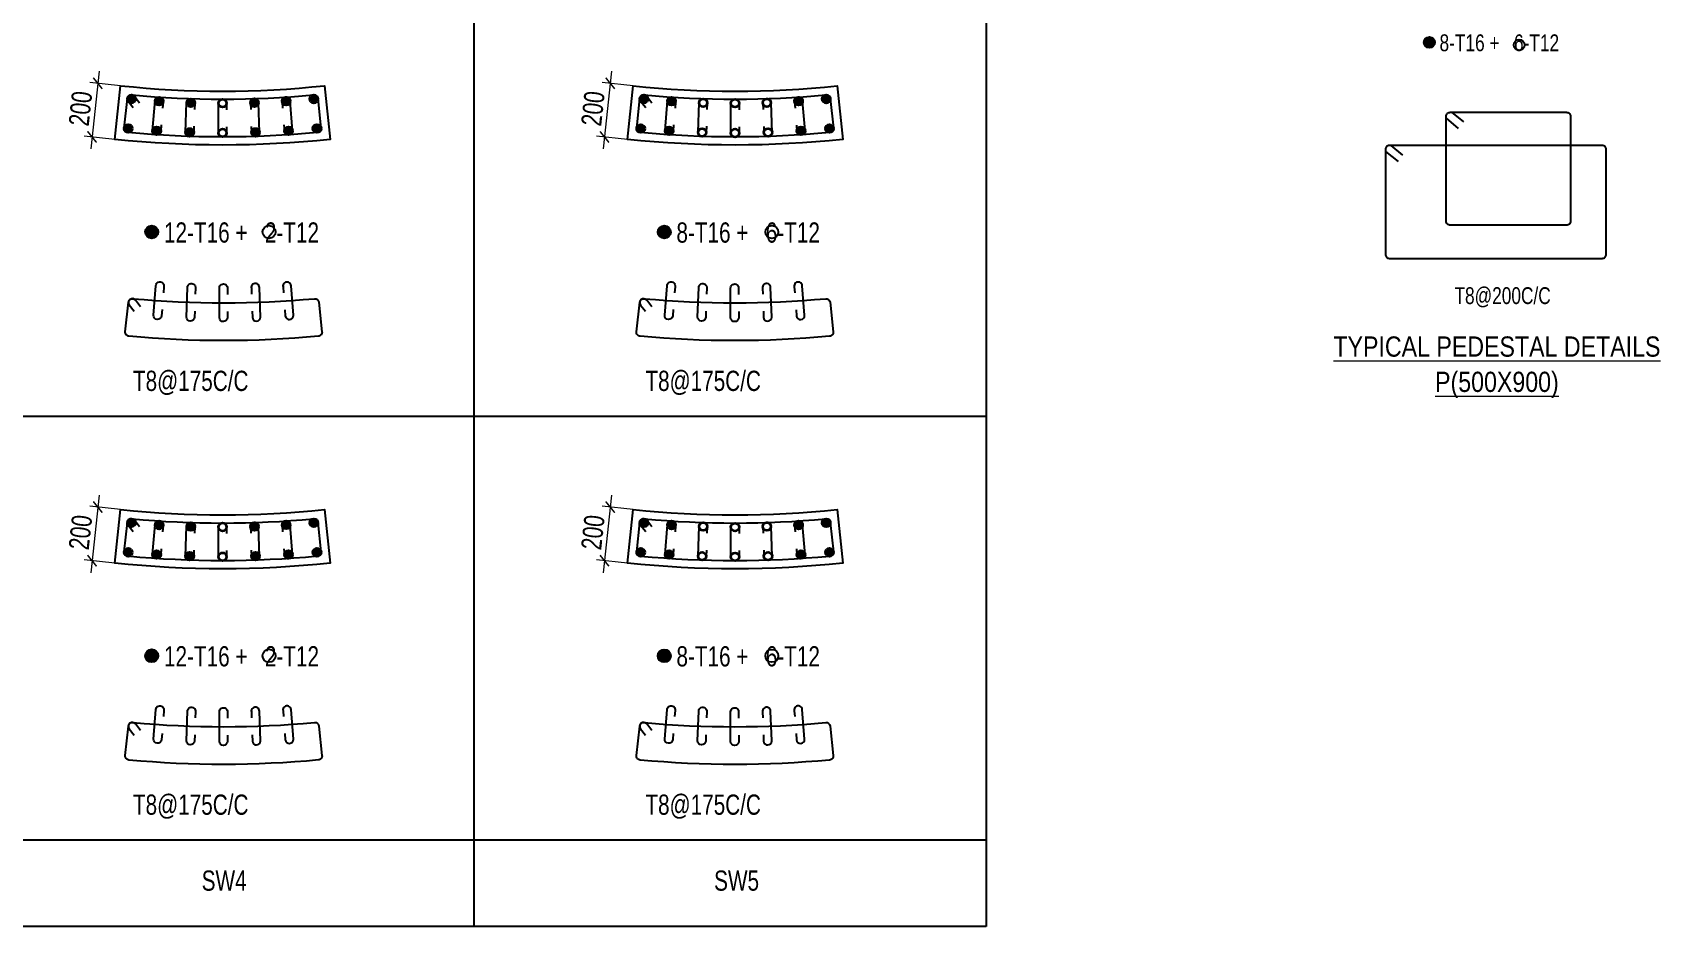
# Model space of a CAD drawing. Header units: millimetres. Extents: x 356 to 40629, y 2473 to 64837.
# Drawn here: x 33773 to 39809, y 2473 to 5788 of the extents above; entities that cross this region are included whole.
import ezdxf

# ---------------------------------------------------------------- set-up
doc = ezdxf.new("R2010")
doc.units = ezdxf.units.MM
for name, color, linetype in [('-S-HIGHER DIA REINF.', 3, 'Continuous'), ('S-TIES', 3, 'Continuous'), ('STR-RC WALL', 4, 'Continuous'), ('TABLE', 11, 'Continuous'), ('Ties', 3, 'Continuous'), ('TXT1', 4, 'Continuous'), ('TXT3', 6, 'Continuous')]:
    doc.layers.add(name, color=color, linetype=linetype)
for name, color, linetype, lineweight in [('STR-COL-DIM', 8, 'Continuous', 18), ('T-COLUMN REINF.', 3, 'Continuous', 35), ('TEXT', 4, 'Continuous', 20)]:
    doc.layers.add(name, color=color, linetype=linetype, lineweight=lineweight)
doc.styles.add('EL', font='swisscl.ttf')
doc.styles.add('sobha sed', font='swisscl.ttf')
doc.dimstyles.new('S-30', dxfattribs={"dimscale": 30, "dimtxt": 2.5, "dimasz": 1.25, "dimexe": 1, "dimexo": 0, "dimgap": 0.5, "dimtad": 1, "dimdec": 0, "dimrnd": 0.0005, "dimzin": 0, "dimdsep": 46, "dimtxsty": 'EL', "dimblk": 'ARCHTICK', "dimcen": 0.09, "dimdle": 1.5, "dimclrd": 251, "dimclre": 251, "dimclrt": 6, "dimadec": 0, "dimazin": 0, "dimtfac": 1, "dimtdec": 0, "dimtofl": 0, "dimtmove": 0, "dimatfit": 3, "dimfxl": 2, "dimtolj": 1, "dimtzin": 0, "dimlwd": -1, "dimlwe": -1, "dimarcsym": 0})

# ---------------------------------------------------------------- blocks, each defined once
blk = doc.blocks.new('_ArchTick')
at = {"color": 0, "linetype": 'ByBlock', "const_width": 0.15}
blk.add_lwpolyline([(-0.5, -0.5), (0.5, 0.5)], dxfattribs=at)
blk = doc.blocks.new('*D365')
at = {"layer": 'TEXT', "color": 251, "linetype": 'Continuous', "transparency": 16777216}
for p, q in [((34020, 4072.9), (33989.2, 3784.6)), ((34100, 4019.1), (33985.4, 4031.4)), ((34078.7, 3820.2), (33964.2, 3832.5))]:
    blk.add_line(p, q, dxfattribs=at)
at = {"layer": 'TEXT', "color": 251, "transparency": 16777216, "xscale": 37.5, "yscale": 37.5, "zscale": 37.5}
for p, rotation in [((34015.3, 4028.2), 83.89452273204304), ((33994, 3829.3), 263.894522732043)]:
    blk.add_blockref('_ArchTick', p, dxfattribs=dict(at, rotation=rotation))
at = {"layer": 'TEXT', "color": 6, "transparency": 16777216, "insert": (33951.5, 3934.4), "char_height": 75, "attachment_point": 5, "rotation": 83.89452, "style": 'EL'}
blk.add_mtext('\\A1;200', dxfattribs=at)
blk = doc.blocks.new('*D357')
at = {"layer": 'TEXT', "color": 251, "linetype": 'Continuous', "transparency": 16777216}
for p, q in [((35920, 4072.9), (35889.2, 3784.5)), ((36000, 4019.1), (35885.4, 4031.3)), ((35978.7, 3820.2), (35864.2, 3832.4))]:
    blk.add_line(p, q, dxfattribs=at)
at = {"layer": 'TEXT', "color": 251, "transparency": 16777216, "xscale": 37.5, "yscale": 37.5, "zscale": 37.5}
for p, rotation in [((35915.3, 4028.1), 83.89452273205129), ((35894, 3829.2), 263.8945227320513)]:
    blk.add_blockref('_ArchTick', p, dxfattribs=dict(at, rotation=rotation))
at = {"layer": 'TEXT', "color": 6, "transparency": 16777216, "insert": (35851.5, 3934.3), "char_height": 75, "attachment_point": 5, "rotation": 83.89452, "style": 'EL'}
blk.add_mtext('\\A1;200', dxfattribs=at)
blk = doc.blocks.new('*D485')
at = {"layer": 'TEXT', "color": 251, "linetype": 'Continuous', "transparency": 16777216}
for p, q in [((34020, 5644.8), (33989.2, 5356.4)), ((34100, 5591), (33985.4, 5603.2)), ((34078.7, 5392.1), (33964.2, 5404.3))]:
    blk.add_line(p, q, dxfattribs=at)
at = {"layer": 'TEXT', "color": 251, "transparency": 16777216, "xscale": 37.5, "yscale": 37.5, "zscale": 37.5}
for p, rotation in [((34015.3, 5600), 83.89452273204304), ((33994, 5401.1), 263.894522732043)]:
    blk.add_blockref('_ArchTick', p, dxfattribs=dict(at, rotation=rotation))
at = {"layer": 'TEXT', "color": 6, "transparency": 16777216, "insert": (33951.5, 5506.2), "char_height": 75, "attachment_point": 5, "rotation": 83.89452, "style": 'EL'}
blk.add_mtext('\\A1;200', dxfattribs=at)
blk = doc.blocks.new('*D492')
at = {"layer": 'TEXT', "color": 251, "linetype": 'Continuous', "transparency": 16777216}
for p, q in [((35920, 5644.7), (35889.2, 5356.3)), ((36000, 5590.9), (35885.4, 5603.1)), ((35978.7, 5392), (35864.2, 5404.2))]:
    blk.add_line(p, q, dxfattribs=at)
at = {"layer": 'TEXT', "color": 251, "transparency": 16777216, "xscale": 37.5, "yscale": 37.5, "zscale": 37.5}
for p, rotation in [((35915.3, 5599.9), 83.89452273205129), ((35894, 5401), 263.8945227320513)]:
    blk.add_blockref('_ArchTick', p, dxfattribs=dict(at, rotation=rotation))
at = {"layer": 'TEXT', "color": 6, "transparency": 16777216, "insert": (35851.5, 5506.2), "char_height": 75, "attachment_point": 5, "rotation": 83.89452, "style": 'EL'}
blk.add_mtext('\\A1;200', dxfattribs=at)

msp = doc.modelspace()

# ---------------------------------------------------------------- hatches: boundary and pattern name
at = {"layer": '-S-HIGHER DIA REINF.'}
h = msp.add_hatch(color=256, dxfattribs=at)
h.dxf.hatch_style = 1
h.paths.add_polyline_path([(34137, 5527, 1), (34142.9, 5556.4, 1)])
h = msp.add_hatch(color=256, dxfattribs=at)
h.dxf.hatch_style = 1
h.paths.add_polyline_path([(34819.2, 5527, -1), (34813.3, 5556.4, -1)])
h = msp.add_hatch(color=256, dxfattribs=at)
h.dxf.hatch_style = 1
h.paths.add_polyline_path([(36037, 5526.9, 1), (36042.9, 5556.4, 1)])
h = msp.add_hatch(color=256, dxfattribs=at)
h.dxf.hatch_style = 1
h.paths.add_polyline_path([(36719.2, 5526.9, -1), (36713.3, 5556.4, -1)])
h = msp.add_hatch(color=256, dxfattribs=at)
h.dxf.hatch_style = 1
h.paths.add_polyline_path([(34239.6, 5518.9, 1), (34245.5, 5548.3, 1)])
h = msp.add_hatch(color=256, dxfattribs=at)
h.dxf.hatch_style = 1
h.paths.add_polyline_path([(34356.9, 5513.2, 1), (34362.8, 5542.6, 1)])
h = msp.add_hatch(color=256, dxfattribs=at)
h.dxf.hatch_style = 1
h.paths.add_polyline_path([(34593.4, 5513.5, 1), (34599.3, 5543, 1)])
h = msp.add_hatch(color=256, dxfattribs=at)
h.dxf.hatch_style = 1
h.paths.add_polyline_path([(34710.8, 5519.1, 1), (34716.6, 5548.5, 1)])
h = msp.add_hatch(color=256, dxfattribs=at)
h.dxf.hatch_style = 1
h.paths.add_polyline_path([(36139.6, 5518.8, 1), (36145.5, 5548.2, 1)])
h = msp.add_hatch(color=256, dxfattribs=at)
h.dxf.hatch_style = 1
h.paths.add_polyline_path([(36610.8, 5519, 1), (36616.6, 5548.4, 1)])
h = msp.add_hatch(color=256, dxfattribs=at)
h.dxf.hatch_style = 1
h.paths.add_polyline_path([(34128.2, 5447.3, -1), (34128.3, 5417.3, -1)])
h = msp.add_hatch(color=256, dxfattribs=at)
h.dxf.hatch_style = 1
h.paths.add_polyline_path([(34230.7, 5409.2, 1), (34236.6, 5438.6, 1)])
h = msp.add_hatch(color=256, dxfattribs=at)
h.dxf.hatch_style = 1
h.paths.add_polyline_path([(34352.8, 5403.9, 1), (34358.7, 5433.3, 1)])
h = msp.add_hatch(color=256, dxfattribs=at)
h.dxf.hatch_style = 1
h.paths.add_polyline_path([(34597.3, 5403.7, 1), (34603.2, 5433.2, 1)])
h = msp.add_hatch(color=256, dxfattribs=at)
h.dxf.hatch_style = 1
h.paths.add_polyline_path([(34719.5, 5409.2, 1), (34725.4, 5438.6, 1)])
h = msp.add_hatch(color=256, dxfattribs=at)
h.dxf.hatch_style = 1
h.paths.add_polyline_path([(34827.9, 5447.3, 1), (34827.8, 5417.3, 1)])
h = msp.add_hatch(color=256, dxfattribs=at)
h.dxf.hatch_style = 1
h.paths.add_polyline_path([(36028.2, 5447.2, -1), (36028.3, 5417.2, -1)])
h = msp.add_hatch(color=256, dxfattribs=at)
h.dxf.hatch_style = 1
h.paths.add_polyline_path([(36130.7, 5409.1, 1), (36136.6, 5438.5, 1)])
h = msp.add_hatch(color=256, dxfattribs=at)
h.dxf.hatch_style = 1
h.paths.add_polyline_path([(36619.5, 5409, 1), (36625.4, 5438.4, 1)])
h = msp.add_hatch(color=256, dxfattribs=at)
h.dxf.hatch_style = 1
h.paths.add_polyline_path([(36727.9, 5447.2, 1), (36727.8, 5417.2, 1)])
h = msp.add_hatch(color=256, dxfattribs=at)
h.dxf.hatch_style = 1
h.paths.add_polyline_path([(34137, 3955.2, 1), (34142.9, 3984.6, 1)])
h = msp.add_hatch(color=256, dxfattribs=at)
h.dxf.hatch_style = 1
h.paths.add_polyline_path([(34819.2, 3955.2, -1), (34813.3, 3984.6, -1)])
h = msp.add_hatch(color=256, dxfattribs=at)
h.dxf.hatch_style = 1
h.paths.add_polyline_path([(36037, 3955.1, 1), (36042.9, 3984.5, 1)])
h = msp.add_hatch(color=256, dxfattribs=at)
h.dxf.hatch_style = 1
h.paths.add_polyline_path([(36719.2, 3955.1, -1), (36713.3, 3984.5, -1)])
h = msp.add_hatch(color=256, dxfattribs=at)
h.dxf.hatch_style = 1
h.paths.add_polyline_path([(34239.6, 3947.1, 1), (34245.5, 3976.5, 1)])
h = msp.add_hatch(color=256, dxfattribs=at)
h.dxf.hatch_style = 1
h.paths.add_polyline_path([(34356.9, 3941.4, 1), (34362.8, 3970.8, 1)])
h = msp.add_hatch(color=256, dxfattribs=at)
h.dxf.hatch_style = 1
h.paths.add_polyline_path([(34593.4, 3941.7, 1), (34599.3, 3971.1, 1)])
h = msp.add_hatch(color=256, dxfattribs=at)
h.dxf.hatch_style = 1
h.paths.add_polyline_path([(34710.8, 3947.3, 1), (34716.6, 3976.7, 1)])
h = msp.add_hatch(color=256, dxfattribs=at)
h.dxf.hatch_style = 1
h.paths.add_polyline_path([(36139.6, 3947, 1), (36145.5, 3976.4, 1)])
h = msp.add_hatch(color=256, dxfattribs=at)
h.dxf.hatch_style = 1
h.paths.add_polyline_path([(36610.8, 3947.2, 1), (36616.6, 3976.6, 1)])
h = msp.add_hatch(color=256, dxfattribs=at)
h.dxf.hatch_style = 1
h.paths.add_polyline_path([(34128.2, 3875.5, -1), (34128.3, 3845.5, -1)])
h = msp.add_hatch(color=256, dxfattribs=at)
h.dxf.hatch_style = 1
h.paths.add_polyline_path([(34230.7, 3837.4, 1), (34236.6, 3866.8, 1)])
h = msp.add_hatch(color=256, dxfattribs=at)
h.dxf.hatch_style = 1
h.paths.add_polyline_path([(34719.5, 3837.4, 1), (34725.4, 3866.8, 1)])
h = msp.add_hatch(color=256, dxfattribs=at)
h.dxf.hatch_style = 1
h.paths.add_polyline_path([(34827.9, 3875.5, 1), (34827.8, 3845.5, 1)])
h = msp.add_hatch(color=256, dxfattribs=at)
h.dxf.hatch_style = 1
h.paths.add_polyline_path([(36028.2, 3875.4, -1), (36028.3, 3845.4, -1)])
h = msp.add_hatch(color=256, dxfattribs=at)
h.dxf.hatch_style = 1
h.paths.add_polyline_path([(36130.7, 3837.3, 1), (36136.6, 3866.7, 1)])
h = msp.add_hatch(color=256, dxfattribs=at)
h.dxf.hatch_style = 1
h.paths.add_polyline_path([(36619.5, 3837.2, 1), (36625.4, 3866.6, 1)])
h = msp.add_hatch(color=256, dxfattribs=at)
h.dxf.hatch_style = 1
h.paths.add_polyline_path([(36727.9, 3875.4, 1), (36727.8, 3845.4, 1)])
h = msp.add_hatch(color=256, dxfattribs=at)
h.dxf.hatch_style = 1
h.paths.add_polyline_path([(34352.8, 3832.1, 1), (34358.7, 3861.5, 1)])
h = msp.add_hatch(color=256, dxfattribs=at)
h.dxf.hatch_style = 1
h.paths.add_polyline_path([(34597.3, 3831.9, 1), (34603.2, 3861.3, 1)])
at = {"layer": 'S-TIES', "ltscale": 7}
h = msp.add_hatch(color=256, dxfattribs=at)
h.dxf.hatch_style = 1
edge = h.paths.add_edge_path()
edge.add_arc((38952.3, 5751.7), 20, 0, 360)
h = msp.add_hatch(color=256, dxfattribs=at)
h.dxf.hatch_style = 1
edge = h.paths.add_edge_path()
edge.add_arc((34215.4, 5048.5), 24, 0, 360)
h = msp.add_hatch(color=256, dxfattribs=at)
h.dxf.hatch_style = 1
edge = h.paths.add_edge_path()
edge.add_arc((36115.4, 5048.4), 24, 0, 360)
h = msp.add_hatch(color=256, dxfattribs=at)
h.dxf.hatch_style = 1
edge = h.paths.add_edge_path()
edge.add_arc((34215.4, 3476.7), 24, 0, 360)
h = msp.add_hatch(color=256, dxfattribs=at)
h.dxf.hatch_style = 1
edge = h.paths.add_edge_path()
edge.add_arc((36115.4, 3476.6), 24, 0, 360)

# ---------------------------------------------------------------- linework, layer by layer
at = {"layer": 'S-TIES', "ltscale": 7, "elevation": 0}
for points in [[(39029.6, 5492.5), (39460.7, 5492.5, -0.414214), (39475.7, 5477.5), (39475.7, 5088.6, -0.414214), (39460.7, 5073.6), (39029.6, 5073.6, -0.414214), (39014.6, 5088.6), (39014.6, 5477.5, -0.414214)], [(38804.2, 4950.7), (39593, 4950.7, 0.414214), (39608, 4965.7), (39608, 5354.8, 0.414214), (39593, 5369.8), (38804.2, 5369.8, 0.414214), (38789.2, 5354.8), (38789.2, 4965.7, 0.414214)]]:
    msp.add_lwpolyline(points, format="xyb", close=True, dxfattribs=at)
for points in [[(39034.9, 5492.5), (39078.4, 5456.5)], [(39014.6, 5470.6), (39059.3, 5432.8)], [(38789.2, 5347.5), (38836.4, 5310.1)], [(38809.6, 5369.8), (38853, 5333.8)]]:
    msp.add_lwpolyline(points, dxfattribs=at)
at = {"layer": 'S-TIES', "ltscale": 7}
for centre, radius in [((38952.3, 5751.7, 0), 20), ((39285.3, 5742.2, 0), 20), ((34215.4, 5048.5, 0), 24), ((34650.4, 5048.5, 0), 24), ((36115.4, 5048.4, 0), 24), ((36514.4, 5048.4, 0), 24), ((34215.4, 3476.7, 0), 24), ((34650.4, 3476.7, 0), 24), ((36115.4, 3476.6, 0), 24), ((36514.4, 3476.6, 0), 24)]:
    msp.add_circle(centre, radius, dxfattribs=at)
at = {"layer": 'STR-RC WALL', "elevation": 0}
for points in [[(34100, 5591, 0.052915), (34856.3, 5591), (34877.4, 5392.1, -0.052923), (34078.7, 5392.1)], [(36000, 5590.9, 0.052915), (36756.3, 5590.9), (36777.4, 5392, -0.052923), (35978.7, 5392)], [(34100, 4019.1, 0.052915), (34856.3, 4019.1), (34877.4, 3820.3, -0.052923), (34078.7, 3820.2)], [(36000, 4019.1, 0.052915), (36756.3, 4019.1), (36777.4, 3820.2, -0.052923), (35978.7, 3820.2)]]:
    msp.add_lwpolyline(points, format="xyb", close=True, dxfattribs=at)
at = {"layer": 'T-COLUMN REINF.', "color": 3}
for centre in [(34140, 5541.7, 0), (34140, 5541.7, 0), (34816.3, 5541.7, 0), (34816.3, 5541.7, 0), (36040, 5541.7, 0), (36040, 5541.7, 0), (36716.3, 5541.6, 0), (36716.3, 5541.6, 0), (34242.5, 5533.6, 0), (34242.5, 5533.6, 0), (34359.9, 5527.9, 0), (34359.9, 5527.9, 0), (34478, 5526, 0), (34478, 5526, 0), (34596, 5528, 0), (34596, 5528, 0), (34713.7, 5533.8, 0), (34713.7, 5533.8, 0), (36142.5, 5533.5, 0), (36142.5, 5533.5, 0), (36259.9, 5527.8, 0), (36259.9, 5527.8, 0), (36378, 5525.9, 0), (36378, 5525.9, 0), (36496, 5527.9, 0), (36496, 5527.9, 0), (36613.7, 5533.7, 0), (36613.7, 5533.7, 0), (34128.3, 5432.3, 0), (34128.3, 5432.3, 0), (34233.6, 5423.9, 0), (34233.6, 5423.9, 0), (34355.8, 5417.9, 0), (34355.8, 5417.9, 0), (34600.3, 5417.9, 0), (34600.3, 5417.9, 0), (34722.5, 5423.9, 0), (34722.5, 5423.9, 0), (34827.9, 5432.3, 0), (34827.9, 5432.3, 0), (36028.3, 5432.2, 0), (36028.3, 5432.2, 0), (36133.6, 5423.8, 0), (36133.6, 5423.8, 0), (36255.8, 5417.8, 0), (36255.8, 5417.8, 0), (36500.3, 5417.8, 0), (36500.3, 5417.8, 0), (36622.5, 5423.8, 0), (36622.5, 5423.8, 0), (36727.9, 5432.2, 0), (36727.9, 5432.2, 0), (34478, 5415.9, 0), (34478, 5415.9, 0), (36378, 5415.8, 0), (36378, 5415.8, 0), (34140, 3969.9, 0), (34140, 3969.9, 0), (34816.3, 3969.9, 0), (34816.3, 3969.9, 0), (36040, 3969.8, 0), (36040, 3969.8, 0), (36716.3, 3969.8, 0), (36716.3, 3969.8, 0), (34242.5, 3961.8, 0), (34242.5, 3961.8, 0), (34359.9, 3956.1, 0), (34359.9, 3956.1, 0), (34478, 3954.2, 0), (34478, 3954.2, 0), (34596, 3956.2, 0), (34596, 3956.2, 0), (34713.7, 3962, 0), (34713.7, 3962, 0), (36142.5, 3961.7, 0), (36142.5, 3961.7, 0), (36259.9, 3956, 0), (36259.9, 3956, 0), (36378, 3954.1, 0), (36378, 3954.1, 0), (36496, 3956.1, 0), (36496, 3956.1, 0), (36613.7, 3961.9, 0), (36613.7, 3961.9, 0), (34128.3, 3860.5, 0), (34128.3, 3860.5, 0), (34233.6, 3852.1, 0), (34233.6, 3852.1, 0), (34722.5, 3852.1, 0), (34722.5, 3852.1, 0), (34827.9, 3860.5, 0), (34827.9, 3860.5, 0), (36028.3, 3860.4, 0), (36028.3, 3860.4, 0), (36133.6, 3852, 0), (36133.6, 3852, 0), (36622.5, 3852, 0), (36622.5, 3852, 0), (36727.9, 3860.4, 0), (36727.9, 3860.4, 0), (34355.8, 3846.1, 0), (34355.8, 3846.1, 0), (34478, 3844.1, 0), (34478, 3844.1, 0), (34600.3, 3846.1, 0), (34600.3, 3846.1, 0), (36255.8, 3846, 0), (36255.8, 3846, 0), (36378, 3844, 0), (36378, 3844, 0), (36500.3, 3846, 0), (36500.3, 3846, 0)]:
    msp.add_circle(centre, 15, dxfattribs=at)
at = {"layer": 'TABLE', "ltscale": 10}
for p, q in [((35409.4, 9298.6, 0), (35409.4, 2472.8, 0)), ((37309.4, 9298.6, 0), (37309.4, 2472.8, 0)), ((22927.1, 4365.6, 0), (37309.4, 4365.6, 0)), ((22927.1, 2793.8, 0), (37309.4, 2793.8, 0)), ((37309.4, 2472.8, 0), (22927.1, 2472.8, 0))]:
    msp.add_line(p, q, dxfattribs=at)
at = {"layer": 'Ties', "ltscale": 7, "elevation": 0}
for points in [[(34141.4, 5556.7, 0.0467), (34814.9, 5556.7, -0.41064), (34831.2, 5543.3), (34842.8, 5433.9, -0.41768), (34829.3, 5417.4, -0.046887), (34126.9, 5417.4, -0.417989), (34113.3, 5433.9), (34125.1, 5543.3, -0.410346)], [(36041.4, 5556.6, 0.0467), (36714.9, 5556.6, -0.41064), (36731.2, 5543.2), (36742.8, 5433.8, -0.41768), (36729.3, 5417.3, -0.046887), (36026.9, 5417.3, -0.417989), (36013.3, 5433.8), (36025.1, 5543.2, -0.410346)], [(34145.2, 4801.2, 0.0467), (34818.7, 4801.2, -0.41064), (34835.1, 4787.9), (34846.6, 4678.5, -0.41768), (34833.1, 4662, -0.046887), (34130.7, 4662, -0.417989), (34117.2, 4678.5), (34128.9, 4787.9, -0.410346)], [(36040.7, 4801.2, 0.0467), (36714.2, 4801.2, -0.41064), (36730.5, 4787.8), (36742.1, 4678.4, -0.41768), (36728.6, 4661.9, -0.046887), (36026.2, 4661.9, -0.417989), (36012.7, 4678.4), (36024.4, 4787.8, -0.410346)], [(34141.4, 3984.9, 0.0467), (34814.9, 3984.9, -0.41064), (34831.2, 3971.5), (34842.8, 3862.1, -0.41768), (34829.3, 3845.6, -0.046887), (34126.9, 3845.6, -0.417989), (34113.3, 3862.1), (34125.1, 3971.5, -0.410346)], [(36041.4, 3984.8, 0.0467), (36714.9, 3984.8, -0.41064), (36731.2, 3971.4), (36742.8, 3862, -0.41768), (36729.3, 3845.5, -0.046887), (36026.9, 3845.5, -0.417989), (36013.3, 3862), (36025.1, 3971.4, -0.410346)], [(34145.2, 3229.4, 0.0467), (34818.7, 3229.4, -0.41064), (34835.1, 3216.1), (34846.6, 3106.7, -0.41768), (34833.1, 3090.2, -0.046887), (34130.7, 3090.1, -0.417989), (34117.2, 3106.7), (34128.9, 3216.1, -0.410346)], [(36040.7, 3229.3, 0.0467), (36714.2, 3229.3, -0.41064), (36730.5, 3216), (36742.1, 3106.6, -0.41768), (36728.6, 3090.1, -0.046887), (36026.2, 3090.1, -0.417989), (36012.7, 3106.6), (36024.4, 3216, -0.410346)]]:
    msp.add_lwpolyline(points, format="xyb", close=True, dxfattribs=at)
for points in [[(34169.8, 5526.9), (34151.3, 5551.5, 0.946347), (34127.6, 5533.2), (34146.7, 5509.8)], [(36069.8, 5526.8), (36051.3, 5551.5, 0.946347), (36027.6, 5533.2), (36046.7, 5509.7)], [(34250.4, 5445.7), (34248.6, 5422.8), (34248.6, 5422.8, -0.986431), (34218.7, 5425), (34227.5, 5534.5, -1.083658), (34257.2, 5530.4), (34255.5, 5508.3)], [(34371.6, 5440.4), (34370.8, 5417.5), (34370.8, 5417.5, -0.986431), (34340.8, 5418.4), (34344.8, 5528.1, -1.083658), (34374.6, 5525.3), (34373.9, 5503.2)], [(34493, 5439), (34493, 5416), (34493, 5416, -0.986431), (34463, 5415.8), (34463, 5525.7, -1.083658), (34492.9, 5524), (34492.9, 5501.9)], [(34584.5, 5440.3), (34585.3, 5417.3), (34585.3, 5417.3, 0.986431), (34615.3, 5418.2), (34611.4, 5527.9, 1.083658), (34581.6, 5525.2), (34582.3, 5503.1)], [(34705.7, 5445.4), (34707.5, 5422.5), (34707.5, 5422.5, 0.986431), (34737.4, 5424.7), (34728.7, 5534.1, 1.083658), (34699, 5530.1), (34700.7, 5508)], [(36150.4, 5445.6), (36148.6, 5422.7), (36148.6, 5422.7, -0.986431), (36118.7, 5424.9), (36127.5, 5534.4, -1.083658), (36157.2, 5530.3), (36155.5, 5508.2)], [(36271.6, 5440.4), (36270.8, 5417.4), (36270.8, 5417.4, -0.986431), (36240.8, 5418.3), (36244.8, 5528, -1.083658), (36274.6, 5525.2), (36273.9, 5503.1)], [(36393, 5439), (36393, 5416), (36393, 5416, -0.986431), (36363, 5415.8), (36363, 5525.6, -1.083658), (36392.9, 5523.9), (36392.9, 5501.8)], [(36484.5, 5440.2), (36485.3, 5417.2), (36485.3, 5417.2, 0.986431), (36515.3, 5418.1), (36511.4, 5527.8, 1.083658), (36481.6, 5525.1), (36482.3, 5503)], [(36605.7, 5445.3), (36607.5, 5422.4), (36607.5, 5422.4, 0.986431), (36637.4, 5424.6), (36628.7, 5534, 1.083658), (36599, 5530), (36600.7, 5507.9)], [(34253.5, 4760.6), (34251.6, 4737.6), (34251.6, 4737.6, -0.986431), (34221.7, 4739.9), (34230.6, 4849.3, -1.083658), (34260.2, 4845.2), (34258.5, 4823.2)], [(34374.7, 4755.3), (34373.8, 4732.3), (34373.8, 4732.3, -0.986431), (34343.8, 4733.2), (34347.9, 4842.9, -1.083658), (34377.7, 4840.2), (34376.9, 4818.1)], [(34496, 4753.9), (34496, 4730.9), (34496, 4730.9, -0.986431), (34466, 4730.7), (34466, 4840.5, -1.083658), (34495.9, 4838.8), (34496, 4816.7)], [(34587.5, 4755.1), (34588.4, 4732.2), (34588.4, 4732.2, 0.986431), (34618.3, 4733), (34614.4, 4842.8, 1.083658), (34584.6, 4840), (34585.4, 4817.9)], [(34708.7, 4760.3), (34710.5, 4737.3), (34710.5, 4737.3, 0.986431), (34740.5, 4739.5), (34731.7, 4849, 1.083658), (34702.1, 4844.9), (34703.8, 4822.9)], [(36148.9, 4760.5), (36147.1, 4737.5), (36147.1, 4737.5, -0.986431), (36117.1, 4739.8), (36126, 4849.2, -1.083658), (36155.7, 4845.1), (36153.9, 4823.1)], [(36270.1, 4755.2), (36269.2, 4732.2), (36269.2, 4732.2, -0.986431), (36239.3, 4733.1), (36243.3, 4842.9, -1.083658), (36273.1, 4840.1), (36272.4, 4818)], [(36391.5, 4753.8), (36391.5, 4730.8), (36391.5, 4730.8, -0.986431), (36361.5, 4730.6), (36361.5, 4840.4, -1.083658), (36391.4, 4838.7), (36391.4, 4816.6)], [(36483, 4755.1), (36483.8, 4732.1), (36483.8, 4732.1, 0.986431), (36513.8, 4732.9), (36509.9, 4842.7, 1.083658), (36480, 4839.9), (36480.8, 4817.8)], [(36604.1, 4760.2), (36606, 4737.2), (36606, 4737.2, 0.986431), (36635.9, 4739.4), (36627.2, 4848.9, 1.083658), (36597.5, 4844.8), (36599.2, 4822.8)], [(34173.7, 4771.4), (34155.2, 4796.1, 0.946347), (34131.5, 4777.8), (34150.6, 4754.4)], [(36069.1, 4771.3), (36050.6, 4796, 0.946347), (36026.9, 4777.7), (36046, 4754.3)], [(34169.8, 3955), (34151.3, 3979.7, 0.946347), (34127.6, 3961.4), (34146.7, 3938)], [(36069.8, 3955), (36051.3, 3979.6, 0.946347), (36027.6, 3961.3), (36046.7, 3937.9)], [(34250.4, 3873.9), (34248.6, 3851), (34248.6, 3851, -0.986431), (34218.7, 3853.2), (34227.5, 3962.6, -1.083658), (34257.2, 3958.5), (34255.5, 3936.5)], [(34371.6, 3868.6), (34370.8, 3845.6), (34370.8, 3845.6, -0.986431), (34340.8, 3846.5), (34344.8, 3956.3, -1.083658), (34374.6, 3953.5), (34373.9, 3931.4)], [(34493, 3867.2), (34493, 3844.2), (34493, 3844.2, -0.986431), (34463, 3844), (34463, 3953.8, -1.083658), (34492.9, 3952.1), (34492.9, 3930)], [(34584.5, 3868.5), (34585.3, 3845.5), (34585.3, 3845.5, 0.986431), (34615.3, 3846.4), (34611.4, 3956.1, 1.083658), (34581.6, 3953.3), (34582.3, 3931.3)], [(34705.7, 3873.6), (34707.5, 3850.7), (34707.5, 3850.7, 0.986431), (34737.4, 3852.8), (34728.7, 3962.3, 1.083658), (34699, 3958.3), (34700.7, 3936.2)], [(36150.4, 3873.8), (36148.6, 3850.9), (36148.6, 3850.9, -0.986431), (36118.7, 3853.1), (36127.5, 3962.6, -1.083658), (36157.2, 3958.5), (36155.5, 3936.4)], [(36271.6, 3868.5), (36270.8, 3845.6), (36270.8, 3845.6, -0.986431), (36240.8, 3846.5), (36244.8, 3956.2, -1.083658), (36274.6, 3953.4), (36273.9, 3931.3)], [(36393, 3867.1), (36393, 3844.1), (36393, 3844.1, -0.986431), (36363, 3843.9), (36363, 3953.8, -1.083658), (36392.9, 3952.1), (36392.9, 3930)], [(36484.5, 3868.4), (36485.3, 3845.4), (36485.3, 3845.4, 0.986431), (36515.3, 3846.3), (36511.4, 3956, 1.083658), (36481.6, 3953.3), (36482.3, 3931.2)], [(36605.7, 3873.5), (36607.5, 3850.6), (36607.5, 3850.6, 0.986431), (36637.4, 3852.8), (36628.7, 3962.2, 1.083658), (36599, 3958.2), (36600.7, 3936.1)], [(34253.5, 3188.7), (34251.6, 3165.8), (34251.6, 3165.8, -0.986431), (34221.7, 3168), (34230.6, 3277.5, -1.083658), (34260.2, 3273.4), (34258.5, 3251.4)], [(34374.7, 3183.5), (34373.8, 3160.5), (34373.8, 3160.5, -0.986431), (34343.8, 3161.4), (34347.9, 3271.1, -1.083658), (34377.7, 3268.3), (34376.9, 3246.2)], [(34496, 3182.1), (34496, 3159.1), (34496, 3159.1, -0.986431), (34466, 3158.9), (34466, 3268.7, -1.083658), (34495.9, 3267), (34496, 3244.9)], [(34587.5, 3183.3), (34588.4, 3160.3), (34588.4, 3160.3, 0.986431), (34618.3, 3161.2), (34614.4, 3271, 1.083658), (34584.6, 3268.2), (34585.4, 3246.1)], [(34708.7, 3188.4), (34710.5, 3165.5), (34710.5, 3165.5, 0.986431), (34740.5, 3167.7), (34731.7, 3277.2, 1.083658), (34702.1, 3273.1), (34703.8, 3251.1)], [(36148.9, 3188.7), (36147.1, 3165.7), (36147.1, 3165.7, -0.986431), (36117.1, 3168), (36126, 3277.4, -1.083658), (36155.7, 3273.3), (36153.9, 3251.3)], [(36270.1, 3183.4), (36269.2, 3160.4), (36269.2, 3160.4, -0.986431), (36239.3, 3161.3), (36243.3, 3271, -1.083658), (36273.1, 3268.3), (36272.4, 3246.2)], [(36391.5, 3182), (36391.5, 3159), (36391.5, 3159, -0.986431), (36361.5, 3158.8), (36361.5, 3268.6, -1.083658), (36391.4, 3266.9), (36391.4, 3244.8)], [(36483, 3183.2), (36483.8, 3160.3), (36483.8, 3160.3, 0.986431), (36513.8, 3161.1), (36509.9, 3270.9, 1.083658), (36480, 3268.1), (36480.8, 3246)], [(36604.1, 3188.4), (36606, 3165.4), (36606, 3165.4, 0.986431), (36635.9, 3167.6), (36627.2, 3277.1, 1.083658), (36597.5, 3273), (36599.2, 3251)], [(34173.7, 3199.6), (34155.2, 3224.3, 0.946347), (34131.5, 3206), (34150.6, 3182.6)], [(36069.1, 3199.5), (36050.6, 3224.2, 0.946347), (36026.9, 3205.9), (36046, 3182.5)]]:
    msp.add_lwpolyline(points, format="xyb", dxfattribs=at)

# ---------------------------------------------------------------- texts
at = {"layer": 'STR-COL-DIM', "color": 6, "style": 'sobha sed'}
for s, p in [('SW4', (34400.5, 2605.4, 0)), ('SW5', (36300.5, 2605.4, 0))]:
    msp.add_text(s, height=75, dxfattribs=at).set_placement(p)
for s, insert, char_height, width, attachment_point in [('8-T16 +   6-T12', (38990, 5781.4, 0), 62.5, 636.777, 1), ('12-T16 +   2-T12', (34260.7, 5084.1, 0), 75, 764.133, 1), ('8-T16 +   6-T12', (36160.7, 5084, 0), 75, 764.133, 1), ('{\\fArial Narrow|b0|i0|c0|p34;\\LTYPICAL PEDESTAL DETAILS }', (39202.8, 4661.1, 849), 75, 8422.892, 2), ('{\\fArial Narrow|b0|i0|c0|p34;\\LP(500X900)}', (39202.8, 4530.2, 849), 75, 8422.892, 2), ('12-T16 +   2-T12', (34260.7, 3512.3, 0), 75, 764.133, 1), ('8-T16 +   6-T12', (36160.7, 3512.2, 0), 75, 764.133, 1)]:
    msp.add_mtext(s, dxfattribs=dict(at, insert=insert, char_height=char_height, width=width, attachment_point=attachment_point))
at = {"layer": 'TXT1', "ltscale": 3000, "style": 'sobha sed'}
for p in [(34145.6, 4458.9, 0), (36045.6, 4458.9, 0), (34145.6, 2887.1, 0), (36045.6, 2887.1, 0)]:
    msp.add_text('T8@175C/C', height=75, dxfattribs=at).set_placement(p)
at = {"layer": 'TXT3', "color": 4, "ltscale": 7, "style": 'sobha sed'}
msp.add_text('T8@200C/C', height=62.5, dxfattribs=at).set_placement((39045.3, 4781.2, 0))

# ---------------------------------------------------------------- dimensions: what is measured, and where the dimension line sits
at = {"layer": 'TEXT'}
for p1, p2, picture, middle in [((34100, 5591, 0), (34078.7, 5392.1, 0), '*D485', (33951.5, 5506.2, 0)), ((36000, 5590.9, 0), (35978.7, 5392, 0), '*D492', (35851.5, 5506.2, 0)), ((34100, 4019.1, 0), (34078.7, 3820.2, 0), '*D365', (33951.5, 3934.4, 0)), ((36000, 4019.1, 0), (35978.7, 3820.2, 0), '*D357', (35851.5, 3934.3, 0))]:
    dim = msp.add_aligned_dim(p1=p1, p2=p2, distance=-85.2, dimstyle='S-30', override={"dimarcsym": 1}, dxfattribs=at)
    dim.commit()
    dim.dimension.update_dxf_attribs({"geometry": picture, "text_midpoint": middle})

doc.saveas('drawing.dxf')
